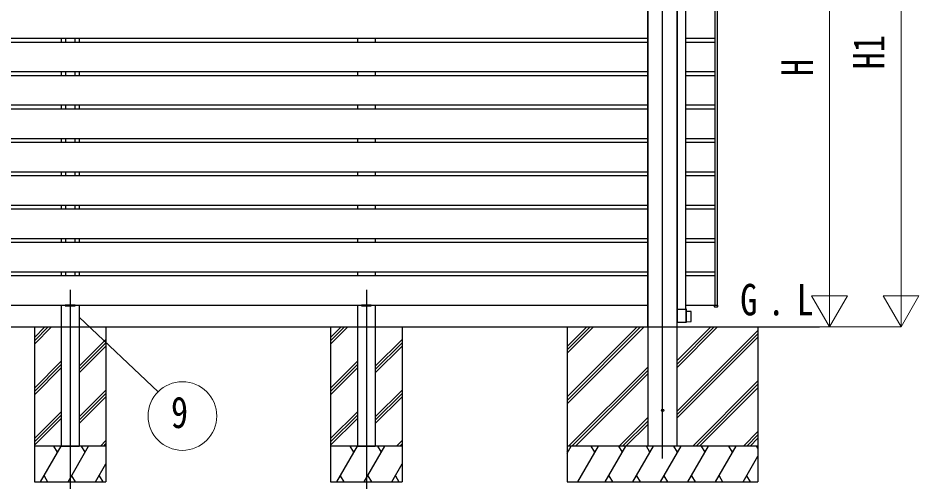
# Model space of a CAD drawing. Units: millimetres, scale not verified. Extents: x -16820 to 16820, y -11880 to 11880.
# Drawn here: x -2346 to 1431, y -8550 to -6604 of the extents above; entities that cross this region are included whole.
import ezdxf
from ezdxf.enums import TextEntityAlignment as Align

# ---------------------------------------------------------------- set-up
doc = ezdxf.new("R2010")
doc.units = ezdxf.units.MM
doc.header["$LTSCALE"] = 40
for name, color, linetype in [('0-2_USER1', 3, 'Continuous'), ('0-3_YKK_11', 7, 'Continuous'), ('0-4_YKK_12', 2, 'Continuous'), ('0-5_YKK_A1', 4, 'Continuous')]:
    doc.layers.add(name, color=color, linetype=linetype)
doc.layers.add('0-6_YKK_D', color=6, linetype='Continuous', lineweight=18)
doc.styles.add('ＭＳ ゴシック', font='')
doc.styles.get('ＭＳ ゴシック').set_extended_font_data('MS Gothic')

msp = doc.modelspace()

# ---------------------------------------------------------------- linework, layer by layer
at = {"layer": '0-3_YKK_11'}
for p, q in [((293.38, -5662.03), (293.38, -7900)), ((294.58, -7900), (294.58, -5662.07)), ((294.98, -8400), (294.98, -5662.09)), ((416.78, -8400), (416.78, -5702.56)), ((417.18, -5703), (417.18, -7825.5)), ((418.05, -7825.5), (418.25, -7825.5)), ((456.3, -7835.35), (455.99, -7835.05)), ((454.68, -7879.7), (454.68, -7856.7)), ((454.68, -7879.7), (454.98, -7880)), ((455.99, -7878.35), (456.29, -7878.05)), ((294.28, -7900), (294.58, -7900))]:
    msp.add_line(p, q, dxfattribs=at)
for points in [[(416.78, -7825.5), (417.18, -7825.5), (417.48, -7825.5), (418.05, -7825.5), (417.75, -7825.8), (417.48, -7856.7), (417.68, -7880), (418.18, -7880), (453.38, -7880), (454.98, -7880), (455.48, -7880), (455.98, -7880), (456.18, -7856.7), (455.91, -7825.5), (455.41, -7825.5), (454.98, -7825.5), (453.38, -7825.5), (453.38, -5703), (452.88, -5703), (417.48, -5703), (417.18, -5703), (416.78, -5703)], [(418.25, -7825.5), (453.68, -7825.5), (453.68, -7856.7), (453.68, -7879.7), (453.38, -7880)], [(454.68, -7856.7), (454.68, -7825.8), (454.98, -7825.5)], [(456.29, -7878.05), (476.18, -7877.7), (476.18, -7835.7), (456.29, -7835.35)], [(293.38, -7900), (293.68, -7900), (294.28, -7900)], [(294.98, -7900), (294.88, -7900), (294.58, -7900)]]:
    msp.add_lwpolyline(points, dxfattribs=at)
at = {"layer": '0-4_YKK_12'}
for p, q in [((355.88, -8452.5), (355.88, -5661.01)), ((-2127.92, -7744), (-2127.92, -8650)), ((-885.92, -7744), (-885.92, -8650))]:
    msp.add_line(p, q, dxfattribs=at)
at = {"layer": '0-5_YKK_A1'}
for p, q in [((575.89, -7809), (575.89, -5725)), ((585.89, -7809), (585.89, -5725)), ((575.39, -6565), (575.39, -6689)), ((-3307.42, -6689), (293.38, -6689)), ((-3307.42, -6705), (293.38, -6705)), ((-2165.42, -6689), (-2165.42, -6705)), ((-2147.92, -6689), (-2147.92, -6705)), ((-2107.92, -6689), (-2107.92, -6705)), ((-2090.42, -6689), (-2090.42, -6705)), ((-923.42, -6689), (-923.42, -6705)), ((-848.42, -6689), (-848.42, -6705)), ((453.38, -6689), (575.39, -6689)), ((453.38, -6705), (575.39, -6705)), ((575.39, -6705), (575.39, -6829)), ((-3307.42, -6829), (293.38, -6829)), ((-2165.42, -6829), (-2165.42, -6845)), ((-2147.92, -6829), (-2147.92, -6845)), ((-2107.92, -6829), (-2107.92, -6845)), ((-2090.42, -6829), (-2090.42, -6845)), ((-923.42, -6829), (-923.42, -6845)), ((-848.42, -6829), (-848.42, -6845)), ((453.38, -6829), (575.39, -6829)), ((-3307.42, -6845), (293.38, -6845)), ((453.38, -6845), (575.39, -6845)), ((575.39, -6845), (575.39, -6969)), ((-3307.42, -6969), (293.38, -6969)), ((-3307.42, -6985), (293.38, -6985)), ((-2165.42, -6969), (-2165.42, -6985)), ((-2147.92, -6969), (-2147.92, -6985)), ((-2107.92, -6969), (-2107.92, -6985)), ((-2090.42, -6969), (-2090.42, -6985)), ((-923.42, -6969), (-923.42, -6985)), ((-848.42, -6969), (-848.42, -6985)), ((453.38, -6969), (575.39, -6969)), ((453.38, -6985), (575.39, -6985)), ((575.39, -6985), (575.39, -7109)), ((-3307.42, -7109), (293.38, -7109)), ((-3307.42, -7125), (293.38, -7125)), ((-2165.42, -7109), (-2165.42, -7125)), ((-2147.92, -7109), (-2147.92, -7125)), ((-2107.92, -7109), (-2107.92, -7125)), ((-2090.42, -7109), (-2090.42, -7125)), ((-923.42, -7109), (-923.42, -7125)), ((-848.42, -7109), (-848.42, -7125)), ((453.38, -7109), (575.39, -7109)), ((453.38, -7125), (575.39, -7125)), ((575.39, -7125), (575.39, -7249)), ((-3307.42, -7249), (293.38, -7249)), ((-2165.42, -7249), (-2165.42, -7265)), ((-2147.92, -7249), (-2147.92, -7265)), ((-2107.92, -7249), (-2107.92, -7265)), ((-2090.42, -7249), (-2090.42, -7265)), ((-923.42, -7249), (-923.42, -7265)), ((-848.42, -7249), (-848.42, -7265)), ((453.38, -7249), (575.39, -7249)), ((-3307.42, -7265), (293.38, -7265)), ((453.38, -7265), (575.39, -7265)), ((575.39, -7265), (575.39, -7389)), ((-3307.42, -7389), (293.38, -7389)), ((-2165.42, -7389), (-2165.42, -7405)), ((-2147.92, -7389), (-2147.92, -7405)), ((-2107.92, -7389), (-2107.92, -7405)), ((-2090.42, -7389), (-2090.42, -7405)), ((-923.42, -7389), (-923.42, -7405)), ((-848.42, -7389), (-848.42, -7405)), ((453.38, -7389), (575.39, -7389)), ((-3307.42, -7405), (293.38, -7405)), ((453.38, -7405), (575.39, -7405)), ((575.39, -7405), (575.39, -7529)), ((-3307.42, -7529), (293.38, -7529)), ((-3307.42, -7545), (293.38, -7545)), ((-2165.42, -7529), (-2165.42, -7545)), ((-2147.92, -7529), (-2147.92, -7545)), ((-2107.92, -7529), (-2107.92, -7545)), ((-2090.42, -7529), (-2090.42, -7545)), ((-923.42, -7529), (-923.42, -7545)), ((-848.42, -7529), (-848.42, -7545)), ((453.38, -7529), (575.39, -7529)), ((453.38, -7545), (575.39, -7545)), ((575.39, -7545), (575.39, -7669)), ((-3307.42, -7669), (293.38, -7669)), ((-3307.42, -7685), (293.38, -7685)), ((-2165.42, -7669), (-2165.42, -7685)), ((-2147.92, -7669), (-2147.92, -7685)), ((-2107.92, -7669), (-2107.92, -7685)), ((-2090.42, -7669), (-2090.42, -7685)), ((-923.42, -7669), (-923.42, -7685)), ((-848.42, -7669), (-848.42, -7685)), ((453.38, -7669), (575.39, -7669)), ((453.38, -7685), (575.39, -7685)), ((575.39, -7685), (575.39, -7809)), ((-3307.42, -7809), (293.38, -7809)), ((-2165.42, -7809), (-2165.42, -7900)), ((-2107.42, -7809), (-2148.42, -7809)), ((-2107.42, -7809), (-2107.42, -7811)), ((-2090.42, -7809), (-2090.42, -7900)), ((-923.42, -7809), (-923.42, -7900)), ((-865.42, -7809), (-906.42, -7809)), ((-865.42, -7809), (-865.42, -7811)), ((-848.42, -7809), (-848.42, -7900)), ((453.38, -7809), (575.39, -7809)), ((544.58, -7809), (572.59, -7809)), ((545.89, -7809), (585.89, -7809)), ((572.59, -7809), (573.58, -7809)), ((584.89, -7816.5), (574.98, -7816.5)), ((584.89, -7809), (585.89, -7809)), ((585.89, -7809), (585.89, -7815.5)), ((-4584.31, -7900), (1013.17, -7900)), ((-2277.92, -7900), (-2277.92, -8550)), ((-2277.92, -7944.18), (-2233.74, -7900)), ((-2277.92, -7958.32), (-2219.6, -7900)), ((-2277.92, -7972.46), (-2205.46, -7900)), ((-2090.42, -7900), (-2090.42, -8400)), ((-1977.92, -7900), (-1977.92, -8550)), ((-1035.92, -7900), (-1035.92, -8550)), ((-1035.92, -7944.18), (-991.74, -7900)), ((-1035.92, -7958.32), (-977.6, -7900)), ((-1035.92, -7972.46), (-963.46, -7900)), ((-848.42, -7900), (-848.42, -8400)), ((-735.92, -7900), (-735.92, -8550)), ((-44.12, -7900), (-44.12, -8550)), ((-44.12, -8193.98), (249.86, -7900)), ((-44.12, -8208.12), (264, -7900)), ((-44.12, -8222.26), (278.14, -7900)), ((-44.12, -7981.85), (37.72, -7900)), ((-44.12, -7995.99), (51.87, -7900)), ((-44.12, -8010.13), (66.01, -7900)), ((416.78, -8069.73), (586.51, -7900)), ((416.78, -8055.59), (572.37, -7900)), ((416.78, -8041.45), (558.23, -7900)), ((416.78, -8253.58), (755.88, -7914.48)), ((416.78, -8267.72), (755.88, -7928.62)), ((755.88, -7900), (755.88, -8550)), ((-2090.42, -8065.05), (-1977.92, -7952.55)), ((-2090.42, -8079.19), (-1977.92, -7966.69)), ((-848.42, -8065.05), (-735.92, -7952.55)), ((-848.42, -8079.19), (-735.92, -7966.69)), ((416.78, -8281.86), (755.88, -7942.76)), ((-2090.42, -8093.33), (-1977.92, -7980.83)), ((-848.42, -8093.33), (-735.92, -7980.83)), ((-2277.92, -8156.31), (-2165.42, -8043.81)), ((-1035.92, -8156.31), (-923.42, -8043.81)), ((-2277.92, -8170.45), (-2165.42, -8057.95)), ((-2277.92, -8184.59), (-2165.42, -8072.1)), ((-1035.92, -8170.45), (-923.42, -8057.95)), ((-1035.92, -8184.59), (-923.42, -8072.1)), ((-38.01, -8400), (294.98, -8067.01)), ((-23.87, -8400), (294.98, -8081.15)), ((-9.73, -8400), (294.98, -8095.3)), ((482.49, -8400), (755.88, -8126.61)), ((496.63, -8400), (755.88, -8140.75)), ((510.77, -8400), (755.88, -8154.9)), ((-2090.42, -8277.18), (-1977.92, -8164.68)), ((-2090.42, -8291.32), (-1977.92, -8178.82)), ((-2090.42, -8305.46), (-1977.92, -8192.96)), ((-848.42, -8277.18), (-735.92, -8164.68)), ((-848.42, -8291.32), (-735.92, -8178.82)), ((-848.42, -8305.46), (-735.92, -8192.96)), ((-2277.92, -8368.44), (-2165.42, -8255.94)), ((-2277.92, -8382.58), (-2165.42, -8270.08)), ((-1035.92, -8368.44), (-923.42, -8255.94)), ((-1035.92, -8382.58), (-923.42, -8270.08)), ((-2277.92, -8396.73), (-2165.42, -8284.23)), ((-1035.92, -8396.73), (-923.42, -8284.23)), ((174.12, -8400), (294.98, -8279.14)), ((188.26, -8400), (294.98, -8293.28)), ((202.41, -8400), (294.98, -8307.43)), ((694.62, -8400), (755.88, -8338.74)), ((-2001.11, -8400), (-1977.92, -8376.81)), ((-759.11, -8400), (-735.92, -8376.81)), ((708.76, -8400), (755.88, -8352.88)), ((722.9, -8400), (755.88, -8367.03)), ((-1977.92, -8400), (-2277.92, -8400)), ((-2252.23, -8550), (-2165.63, -8400)), ((-2180.63, -8425.98), (-2195.63, -8400)), ((-2136.76, -8550), (-2050.16, -8400)), ((-2065.16, -8425.98), (-2080.16, -8400)), ((-1986.97, -8400), (-1977.92, -8390.95)), ((-735.92, -8400), (-1035.92, -8400)), ((-1010.23, -8550), (-923.63, -8400)), ((-938.63, -8425.98), (-953.63, -8400)), ((-894.76, -8550), (-808.16, -8400)), ((-823.16, -8425.98), (-838.16, -8400)), ((-744.97, -8400), (-735.92, -8390.95)), ((755.88, -8400), (-44.12, -8400)), ((-44.12, -8428.94), (-27.41, -8400)), ((-42.41, -8425.98), (-44.12, -8423.02)), ((0.42, -8550), (87.03, -8400)), ((72.03, -8425.98), (57.02, -8400)), ((115.9, -8550), (202.5, -8400)), ((187.5, -8425.98), (172.5, -8400)), ((231.37, -8550), (317.97, -8400)), ((302.97, -8425.98), (287.97, -8400)), ((346.84, -8550), (433.44, -8400)), ((418.44, -8425.98), (403.44, -8400)), ((462.31, -8550), (548.91, -8400)), ((533.91, -8425.98), (518.91, -8400)), ((577.78, -8550), (664.38, -8400)), ((649.38, -8425.98), (634.38, -8400)), ((755.88, -8410.45), (749.85, -8400)), ((693.25, -8550), (755.88, -8441.52)), ((-2021.29, -8550), (-1977.92, -8474.88)), ((-779.29, -8550), (-735.92, -8474.88)), ((-2237.23, -8524.02), (-2222.24, -8550)), ((-2121.76, -8524.02), (-2106.77, -8550)), ((-2006.3, -8524.02), (-1991.3, -8550)), ((-995.23, -8524.02), (-980.24, -8550)), ((-879.76, -8524.02), (-864.77, -8550)), ((-764.3, -8524.02), (-749.3, -8550)), ((130.89, -8524.02), (145.89, -8550)), ((246.37, -8524.02), (261.36, -8550)), ((361.84, -8524.02), (376.83, -8550)), ((477.3, -8524.02), (492.3, -8550)), ((592.78, -8524.02), (607.77, -8550)), ((708.25, -8524.02), (723.24, -8550)), ((-2277.92, -8550), (-1977.92, -8550)), ((-1035.92, -8550), (-735.92, -8550)), ((-44.12, -8550), (755.88, -8550))]:
    msp.add_line(p, q, dxfattribs=at)
for points in [[(-2148.42, -7809), (-2148.42, -7811), (-2107.42, -7811)], [(-906.42, -7809), (-906.42, -7811), (-865.42, -7811)], [(573.99, -7815.56), (573.58, -7809), (574.58, -7809), (584.89, -7809)], [(-2165.42, -7900), (-2165.42, -8400), (-2090.42, -8400)], [(-923.42, -7900), (-923.42, -8400), (-848.42, -8400)]]:
    msp.add_lwpolyline(points, dxfattribs=at)
msp.add_circle((355.88, -8250), 5, dxfattribs=at)
for centre, start, end in [((574.98, -7815.5), 183.5, 270), ((584.89, -7815.5), 270, 0)]:
    msp.add_arc(centre, 1, start, end, dxfattribs=at)
at = {"layer": '0-6_YKK_D'}
for p, q in [((1355.88, -5678.08), (1355.88, -7750)), ((1055.88, -7750), (1055.88, -5850)), ((1055.88, -7900), (1055.88, -7640.19)), ((1355.88, -7900), (1355.88, -7640.19)), ((1055.88, -7900), (980.88, -7770.1)), ((1130.88, -7770.1), (980.88, -7770.1)), ((1055.88, -7900), (1130.88, -7770.1)), ((1355.88, -7900), (1280.88, -7770.1)), ((1430.88, -7770.1), (1280.88, -7770.1)), ((1355.88, -7900), (1430.88, -7770.1)), ((-2090.42, -7859.45), (-1759.17, -8172.3)), ((905.74, -7900), (1056.88, -7900)), ((905.74, -7900), (1356.88, -7900))]:
    msp.add_line(p, q, dxfattribs=at)
msp.add_circle((-1657.05, -8273.76), 144, dxfattribs=at)

# ---------------------------------------------------------------- texts
at = {"layer": '0-2_USER1', "style": 'ＭＳ ゴシック', "width": 0.8}
for s, p in [('G', (681.34, -7891.21)), ('L', (917.77, -7891.21)), ('.', (796.54, -7891.21))]:
    msp.add_text(s, height=132, dxfattribs=at).set_placement(p, align=Align.BOTTOM_LEFT)
at = {"layer": '0-6_YKK_D', "style": 'ＭＳ ゴシック', "width": 0.8}
for s, p in [('H1', (1325.88, -6819.64)), ('H', (1025.88, -6848))]:
    msp.add_text(s, height=132, rotation=90, dxfattribs=at).set_placement(p, align=Align.BOTTOM_LEFT)
msp.add_text('9', height=132, dxfattribs=at).set_placement((-1705.05, -8363.76), align=Align.BOTTOM_LEFT)

doc.saveas('drawing.dxf')
